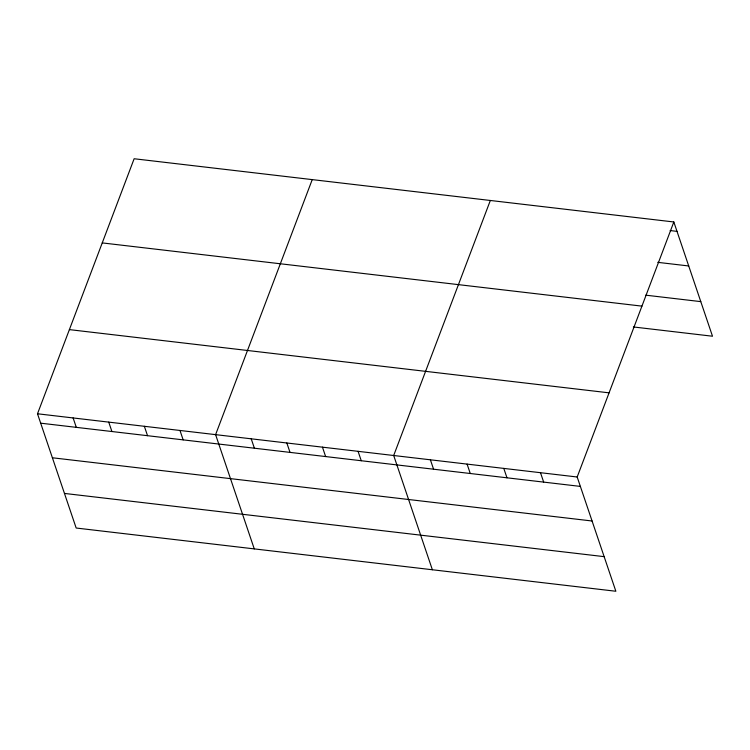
<?xml version="1.0" encoding="UTF-8"?>
<svg xmlns="http://www.w3.org/2000/svg" width="750" height="750" viewBox="0 0 750 750"><rect width="100%" height="100%" fill="white"/><g stroke="black" fill="none" stroke-linecap="round" stroke-linejoin="round"><path stroke-width="1.12" d="M673.828 221.972L577.181 477L615.862 591.253L76.172 528.028L37.5 413.775L134.138 158.747L673.828 221.972L712.5 336.225L633.366 326.953M312.234 179.606L215.597 434.644L254.269 548.897M490.331 200.475L393.694 455.503L432.366 569.756M670.125 230.559L677.006 231.366M657.759 262.341L688.725 265.969M645.741 295.172L700.791 301.622M102.253 242.906L641.934 306.131M69.394 329.616L609.075 392.841M37.5 413.775L577.181 477M40.678 423.178L580.369 486.403M52.397 457.772L592.078 520.997M64.463 493.425L604.144 556.65M540.487 472.706L543.666 482.1M503.784 468.403L506.972 477.797M467.091 464.1L470.269 473.503M430.387 459.806L433.575 469.2M358.069 451.331L361.256 460.734M322.453 447.159L325.631 456.553M286.837 442.987L290.016 452.381M251.212 438.816L254.4 448.209M179.981 430.472L183.159 439.866M144.356 426.291L147.534 435.694M108.741 422.119L111.919 431.522M73.116 417.947L76.303 427.35"/></g></svg>
